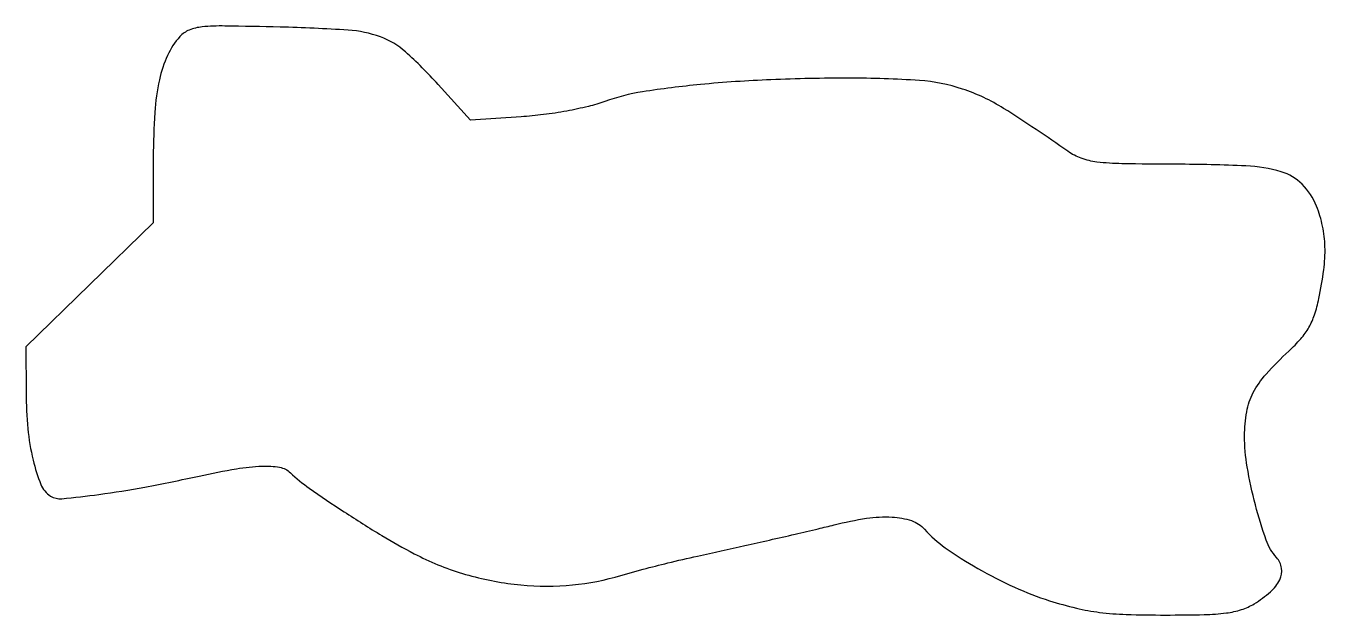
# Model space of a CAD drawing. Extents: x 0 to 225, y 0 to 102.
import ezdxf

# ---------------------------------------------------------------- set-up
doc = ezdxf.new("R2010")
doc.units = 0

msp = doc.modelspace()

# ---------------------------------------------------------------- linework, layer by layer
msp.add_lwpolyline([(26.649895, 100.165632, 0.077336), (24.511501, 96.910267, 0.052685), (23.109044, 92.70022, 0.038042), (22.311008, 87.047072, 0.015078), (22.043893, 79.202893), (22, 67.905785), (11, 57.175597), (0, 46.44541), (0.015181, 38.472705, 0.023902), (0.323687, 32.270411, 0.033967), (1.232361, 26.826942, 0.037875), (2.573965, 22.624642, 0.157101), (4.260719, 20.60734, 0.16658), (6.224708, 20.142057, 0.009047), (12.636228, 20.886576, 0.012741), (20.596134, 22.16444, 0.007597), (30, 24.069278, -0.010949), (36.45187, 25.331196, -0.03384), (40.867131, 25.790255, -0.052044), (43.912682, 25.582688, -0.148173), (45.791532, 24.637148, 0.037166), (49.057203, 21.962909, 0.008159), (55.066428, 17.891004, 0.008986), (61.609103, 13.777676, 0.015467), (67.218363, 10.62279, 0.046788), (75.573696, 7.208731, 0.044734), (84.544843, 5.343547, 0.0455), (93.548517, 5.121622, 0.052611), (102, 6.584715, -0.003865), (106.865388, 7.925029, -0.005783), (111.137608, 9.013697, -0.004242), (116.293392, 10.217977, -0.00114), (124.5, 12.041935, 0.001481), (128.728912, 12.984855, 0.001277), (133.166404, 14.000008, 0.001285), (137.186349, 14.941346, 0.003729), (139.960099, 15.620281, -0.024121), (145.547667, 16.748735, -0.050155), (149.98265, 16.974308, -0.068417), (153.333174, 16.34372, -0.131692), (155.595012, 14.847157, 0.058842), (159.187375, 11.639691, 0.023054), (164.807176, 8.075463, 0.022817), (171.168341, 4.816307, 0.030478), (177.223211, 2.489301, 0.017358), (181.876585, 1.195094, 0.028355), (185.904686, 0.462684, 0.023132), (190.525798, 0.106567, 0.007741), (197.301622, 0.003738, 0.005428), (204.025857, 0.078797, 0.025965), (207.851478, 0.362163, 0.045536), (210.466268, 0.938271, 0.059992), (212.686178, 1.950227, 0.044151), (215.492986, 4.021743, 0.099537), (217.082403, 6.11977, 0.147751), (217.398495, 8.122581, 0.150807), (216.548114, 9.946835, -0.100314), (214.751305, 12.974468, -0.01956), (212.887709, 19.073864, -0.021835), (211.458505, 25.657991, -0.042848), (211.006589, 30.996818, -0.043188), (211.376809, 35.216147, -0.076721), (212.495015, 38.513149, -0.063749), (214.715326, 41.70724, -0.021978), (218.673012, 45.718114, 0.026242), (220.74697, 47.85609, 0.049443), (222.140512, 49.812527, 0.05008), (223.111823, 51.987315, 0.027653), (223.873941, 54.799221, 0.02024), (224.718703, 59.752952, 0.038627), (224.925307, 63.78355, 0.045294), (224.509079, 67.339279, 0.043417), (223.457399, 70.814866, 0.101504), (220.971001, 74.585806, 0.124442), (217.357921, 76.741517, 0.061697), (211.250931, 77.771589, 0.010049), (199.216073, 78.057646, -0.003132), (189.744873, 78.151707, -0.025711), (185.438442, 78.443283, -0.05733), (182.735871, 79.0862, -0.06697), (180.400118, 80.307646, 0.013533), (169.27989, 87.729184, 0.059808), (162.176261, 91.090519, 0.06394), (154.704292, 92.564661, 0.016848), (142.5, 92.972303, 0.010039), (128.967847, 92.696442, 0.013727), (116.806474, 91.86925, 0.014942), (106.760939, 90.604453, 0.048348), (100.256521, 88.931472, -0.02806), (97.375579, 88.064648, -0.013931), (93.641832, 87.275459, -0.01349), (89.597514, 86.649889, -0.015675), (85.722714, 86.280137), (76.945428, 85.719477), (71.358691, 91.893022, 0.026074), (65.699463, 97.526495, 0.096086), (61.388882, 100.106856, 0.070766), (55.774517, 101.283095, 0.010099), (43.994976, 101.813831, 0.002631), (34.435581, 102.000891, 0.027267), (30.502913, 101.84264, 0.072608), (28.267995, 101.296427, 0.113121)], format="xyb", close=True)

doc.saveas('drawing.dxf')
